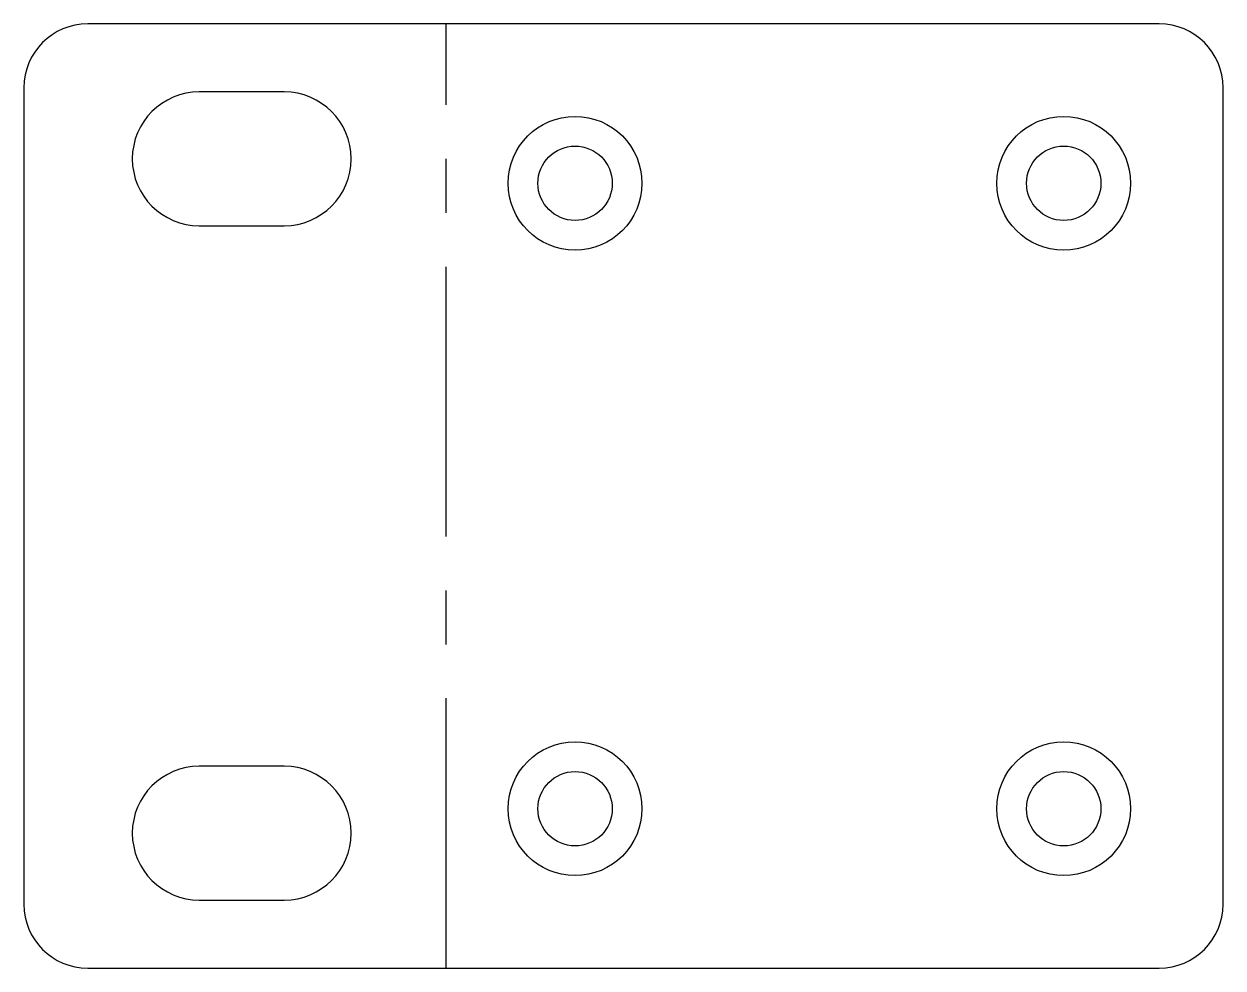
# Model space of a CAD drawing. Header units: millimetres. Extents: x -18.4 to 38, y -22.2 to 22.2.
import ezdxf

# ---------------------------------------------------------------- set-up
doc = ezdxf.new("R2010")
doc.units = ezdxf.units.MM
doc.linetypes.add('CENTERX2', pattern=[20.32, 12.7, -2.54, 2.54, -2.54])

msp = doc.modelspace()

# ---------------------------------------------------------------- linework, layer by layer
at = {"color": 7, "linetype": 'Continuous', "lineweight": 25}
for p, q in [((35, 22.225), (-15.442, 22.225)), ((-18.442, 19.225), (-18.442, -19.225)), ((38, -19.225), (38, 19.225)), ((-6.192, 19.025), (-10.192, 19.025)), ((-10.192, 12.725), (-6.192, 12.725)), ((-6.192, -12.725), (-10.192, -12.725)), ((-10.192, -19.025), (-6.192, -19.025)), ((-15.442, -22.225), (35, -22.225))]:
    msp.add_line(p, q, dxfattribs=at)
at = {"color": 7, "linetype": 'CENTERX2'}
msp.add_line((1.429, -22.225), (1.429, 22.225), dxfattribs=at)
at = {"color": 7, "linetype": 'Continuous', "lineweight": 25}
for centre, radius in [((7.5, 14.725), 3.15), ((30.5, 14.725), 3.15), ((7.5, 14.725), 1.75), ((30.5, 14.725), 1.75), ((7.5, -14.725), 3.15), ((30.5, -14.725), 3.15), ((7.5, -14.725), 1.75), ((30.5, -14.725), 1.75)]:
    msp.add_circle(centre, radius, dxfattribs=at)
for centre, radius, start, end in [((-15.442, 19.225), 3, 90, 180), ((35, 19.225), 3, 0, 90), ((-10.192, 15.875), 3.15, 90, 270), ((-6.192, 15.875), 3.15, 270, 90), ((-10.192, -15.875), 3.15, 90, 270), ((-6.192, -15.875), 3.15, 270, 90), ((-15.442, -19.225), 3, 180, 270), ((35, -19.225), 3, 270, 0)]:
    msp.add_arc(centre, radius, start, end, dxfattribs=at)

doc.saveas('drawing.dxf')
